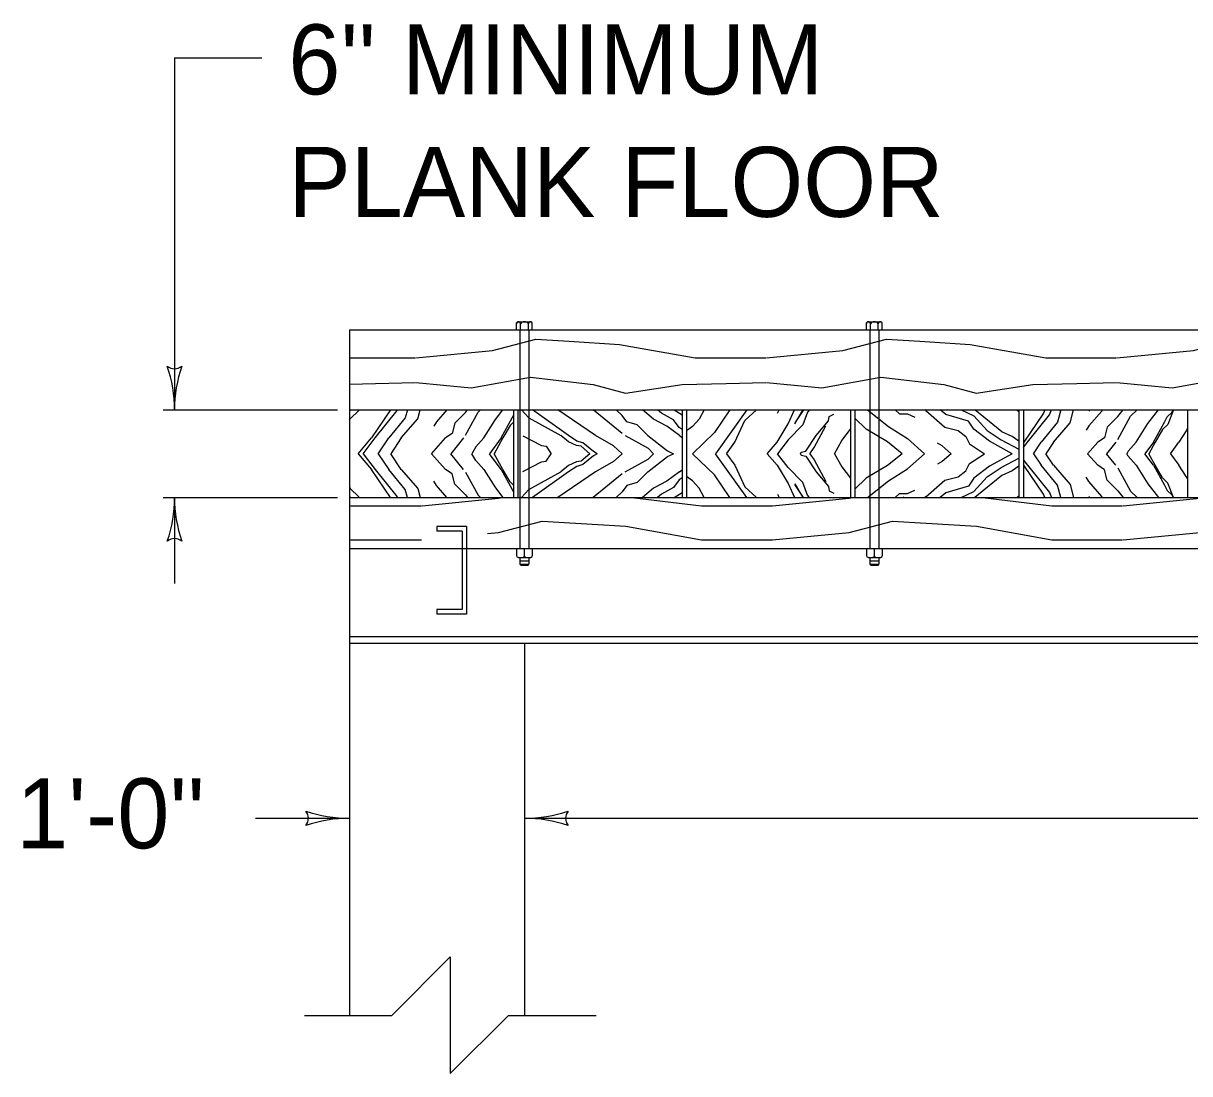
# Model space of a CAD drawing. Extents: x 999.4 to 1036.4, y 999.4 to 1022.5.
# Drawn here: x 1007.711 to 1011.045, y 1007.597 to 1010.598 of the extents above; entities that cross this region are included whole.
import ezdxf

# ---------------------------------------------------------------- set-up
doc = ezdxf.new("R2010")
doc.units = 0
doc.layers.add('Level 1', color=7, linetype='Continuous')

msp = doc.modelspace()

# ---------------------------------------------------------------- linework, layer by layer
at = {"layer": 'Level 1'}
for p, q in [((1008.1435, 1010.4997), (1008.1435, 1009.4935)), ((1008.1435, 1010.4997), (1008.3935, 1010.4997)), ((1009.1209, 1009.7422), (1009.1242, 1009.7455)), ((1009.1209, 1009.7227), (1009.1209, 1009.7422)), ((1009.1242, 1009.7455), (1009.1627, 1009.7455)), ((1009.1322, 1009.7227), (1009.1322, 1009.7398)), ((1009.1547, 1009.7227), (1009.1547, 1009.7398)), ((1009.166, 1009.7422), (1009.1627, 1009.7455)), ((1009.166, 1009.7227), (1009.166, 1009.7422)), ((1010.1209, 1009.7422), (1010.1242, 1009.7455)), ((1010.1209, 1009.7227), (1010.1209, 1009.7422)), ((1010.1242, 1009.7455), (1010.1627, 1009.7455)), ((1010.1322, 1009.7227), (1010.1322, 1009.7398)), ((1010.1547, 1009.7227), (1010.1547, 1009.7398)), ((1010.166, 1009.7422), (1010.1627, 1009.7455)), ((1010.166, 1009.7227), (1010.166, 1009.7422)), ((1008.6435, 1009.7227), (1021.6435, 1009.7227)), ((1008.6435, 1009.7227), (1008.6435, 1009.4935)), ((1009.1304, 1009.7227), (1009.1304, 1009.0977)), ((1009.1565, 1009.7227), (1009.1565, 1009.0977)), ((1010.1304, 1009.7227), (1010.1304, 1009.0977)), ((1010.1565, 1009.7227), (1010.1565, 1009.0977)), ((1008.1114, 1009.4935), (1008.6089, 1009.4935)), ((1008.6435, 1009.4935), (1021.6435, 1009.4935)), ((1008.6435, 1009.4935), (1008.6435, 1009.0977)), ((1009.1123, 1009.4935), (1009.1123, 1009.2435)), ((1009.125, 1009.4935), (1009.125, 1009.2435)), ((1009.5938, 1009.4935), (1009.5938, 1009.2435)), ((1009.6065, 1009.4935), (1009.6065, 1009.2435)), ((1010.0752, 1009.4935), (1010.0752, 1009.2435)), ((1010.0879, 1009.4935), (1010.0879, 1009.2435)), ((1010.5567, 1009.4935), (1010.5567, 1009.2435)), ((1010.5694, 1009.4935), (1010.5694, 1009.2435)), ((1011.0382, 1009.4935), (1011.0382, 1009.2435)), ((1008.1114, 1009.2435), (1008.6089, 1009.2435)), ((1008.1435, 1009.2435), (1008.1435, 1008.9978)), ((1008.6435, 1009.2435), (1021.6435, 1009.2435)), ((1008.9783, 1009.1601), (1008.8935, 1009.1601)), ((1008.8935, 1009.1601), (1008.8935, 1009.147)), ((1008.9783, 1009.1601), (1008.9783, 1008.9101)), ((1008.9652, 1009.147), (1008.8935, 1009.147)), ((1008.9652, 1009.147), (1008.9652, 1008.9231)), ((1008.6435, 1009.0977), (1021.6435, 1009.0977)), ((1008.6435, 1009.0977), (1008.6435, 1008.8268)), ((1009.1209, 1009.0977), (1009.1209, 1009.0752)), ((1009.1435, 1009.0752), (1009.1435, 1009.0977)), ((1009.166, 1009.0977), (1009.166, 1009.0752)), ((1010.1209, 1009.0977), (1010.1209, 1009.0752)), ((1010.1435, 1009.0752), (1010.1435, 1009.0977)), ((1010.166, 1009.0977), (1010.166, 1009.0752)), ((1009.1304, 1009.0714), (1009.1304, 1009.0524)), ((1009.1304, 1009.0627), (1009.1565, 1009.0627)), ((1009.1322, 1009.0714), (1009.1547, 1009.0714)), ((1009.1565, 1009.0714), (1009.1565, 1009.0524)), ((1010.1304, 1009.0714), (1010.1304, 1009.0524)), ((1010.1304, 1009.0627), (1010.1565, 1009.0627)), ((1010.1322, 1009.0714), (1010.1547, 1009.0714)), ((1010.1565, 1009.0714), (1010.1565, 1009.0524)), ((1009.1304, 1009.0524), (1009.133, 1009.0498)), ((1009.1304, 1009.0524), (1009.1565, 1009.0524)), ((1009.133, 1009.0498), (1009.1539, 1009.0498)), ((1009.1539, 1009.0498), (1009.1565, 1009.0524)), ((1010.1304, 1009.0524), (1010.133, 1009.0498)), ((1010.1304, 1009.0524), (1010.1565, 1009.0524)), ((1010.133, 1009.0498), (1010.1539, 1009.0498)), ((1010.1539, 1009.0498), (1010.1565, 1009.0524)), ((1008.9652, 1008.9231), (1008.8935, 1008.9231)), ((1008.8935, 1008.9231), (1008.8935, 1008.9101)), ((1008.9783, 1008.9101), (1008.8935, 1008.9101)), ((1008.6435, 1008.8459), (1021.6435, 1008.8459)), ((1008.6435, 1008.8268), (1021.6435, 1008.8268)), ((1008.6435, 1008.8268), (1008.6435, 1007.7638)), ((1009.1435, 1008.8268), (1009.1435, 1007.7638)), ((1008.3746, 1008.3268), (1008.6435, 1008.3268)), ((1009.1435, 1008.3268), (1014.4842, 1008.3268))]:
    msp.add_line(p, q, dxfattribs=at)
for points in [[(1008.8331, 1009.642), (1009.0519, 1009.6632), (1009.176, 1009.6952), (1009.2717, 1009.6898), (1009.4155, 1009.6807), (1009.6313, 1009.642), (1009.8331, 1009.642)], [(1009.8348, 1009.642), (1010.0537, 1009.6632), (1010.1777, 1009.6952), (1010.2734, 1009.6898), (1010.4172, 1009.6807), (1010.6331, 1009.642), (1010.8348, 1009.642)], [(1010.8366, 1009.642), (1011.0554, 1009.6632), (1011.1794, 1009.6952), (1011.2751, 1009.6898), (1011.4189, 1009.6807), (1011.6347, 1009.642), (1011.8366, 1009.642)], [(1008.6435, 1009.642), (1008.8314, 1009.642)], [(1008.6435, 1009.5674), (1008.7183, 1009.569), (1008.8314, 1009.572)], [(1008.8331, 1009.572), (1008.9914, 1009.5567), (1009.1607, 1009.5872), (1009.3399, 1009.5663), (1009.4324, 1009.5415), (1009.5947, 1009.5663), (1009.72, 1009.569), (1009.8331, 1009.572)], [(1009.8348, 1009.572), (1009.9932, 1009.5567), (1010.1624, 1009.5872), (1010.3417, 1009.5663), (1010.4342, 1009.5415), (1010.5965, 1009.5663), (1010.7217, 1009.569), (1010.8348, 1009.572)], [(1010.8366, 1009.572), (1010.9948, 1009.5567), (1011.1642, 1009.5872), (1011.3434, 1009.5663), (1011.4358, 1009.5415), (1011.5983, 1009.5663), (1011.7235, 1009.569), (1011.8366, 1009.572)], [(1008.6435, 1009.4917), (1008.6502, 1009.4935)], [(1008.6435, 1009.4648), (1008.6454, 1009.4684), (1008.6703, 1009.4917), (1008.6716, 1009.4935)], [(1008.7607, 1009.4935), (1008.7061, 1009.4134)], [(1008.7167, 1009.4134), (1008.7795, 1009.4917), (1008.7803, 1009.4935)], [(1008.8093, 1009.4935), (1008.8025, 1009.4705), (1008.7564, 1009.4134)], [(1008.7914, 1009.4134), (1008.8389, 1009.4684), (1008.8452, 1009.4935)], [(1008.9214, 1009.4935), (1008.8925, 1009.4599), (1008.8848, 1009.4472)], [(1008.9755, 1009.4863), (1008.981, 1009.4935)], [(1008.9755, 1009.4211), (1009.0111, 1009.4874), (1009.0176, 1009.4935)], [(1009.0275, 1009.4134), (1009.0609, 1009.4662), (1009.082, 1009.4935)], [(1009.1349, 1009.4935), (1009.1557, 1009.4705), (1009.2477, 1009.4201)], [(1009.2692, 1009.4201), (1009.1665, 1009.4935)], [(1009.3467, 1009.4201), (1009.2387, 1009.4935)], [(1009.4232, 1009.4263), (1009.3402, 1009.4935)], [(1009.4053, 1009.4935), (1009.4232, 1009.4773)], [(1009.5867, 1009.4201), (1009.5501, 1009.4475), (1009.5121, 1009.4667), (1009.4809, 1009.4935)], [(1009.5938, 1009.4379), (1009.586, 1009.4437), (1009.5692, 1009.4647), (1009.5353, 1009.4839), (1009.5237, 1009.4935)], [(1009.5717, 1009.4935), (1009.5938, 1009.4792)], [(1009.6572, 1009.4935), (1009.6429, 1009.4672), (1009.6238, 1009.446), (1009.6065, 1009.4339)], [(1009.7307, 1009.4935), (1009.687, 1009.4291), (1009.6238, 1009.3685)], [(1009.7792, 1009.4935), (1009.6899, 1009.3685)], [(1009.7212, 1009.3685), (1009.7445, 1009.4017), (1009.7732, 1009.4629), (1009.807, 1009.4935)], [(1009.8657, 1009.4018), (1009.8974, 1009.4538), (1009.9154, 1009.4935)], [(1009.8663, 1009.4846), (1009.871, 1009.4935)], [(1009.9579, 1009.4935), (1009.9528, 1009.4872), (1009.939, 1009.4511), (1009.8974, 1009.4079), (1009.8666, 1009.3685)], [(1009.9163, 1009.4538), (1009.9393, 1009.4935)], [(1009.9406, 1009.4935), (1009.9163, 1009.4566)], [(1010.1242, 1009.4935), (1010.1834, 1009.4462), (1010.2383, 1009.4118), (1010.2864, 1009.3685)], [(1010.2032, 1009.4935), (1010.2151, 1009.4827), (1010.2383, 1009.4827), (1010.2595, 1009.4731)], [(1010.2278, 1009.4923), (1010.2261, 1009.4935)], [(1010.2903, 1009.4918), (1010.2878, 1009.4935)], [(1010.5377, 1009.3685), (1010.4722, 1009.4042), (1010.4277, 1009.4386), (1010.4129, 1009.4616), (1010.3474, 1009.4807), (1010.3316, 1009.4935)], [(1010.3912, 1009.4935), (1010.4277, 1009.4769), (1010.4658, 1009.4348), (1010.506, 1009.408), (1010.5567, 1009.3812)], [(1010.5567, 1009.4038), (1010.5377, 1009.4176), (1010.5081, 1009.4309), (1010.4309, 1009.4935)], [(1010.5503, 1009.4935), (1010.5567, 1009.4892)], [(1010.6307, 1009.4935), (1010.6264, 1009.484), (1010.5702, 1009.4016)], [(1010.5809, 1009.4016), (1010.6437, 1009.4798), (1010.6498, 1009.4935)], [(1010.6768, 1009.4935), (1010.6667, 1009.4587), (1010.6206, 1009.4016)], [(1010.6556, 1009.4016), (1010.7031, 1009.4566), (1010.7124, 1009.4935)], [(1010.6733, 1009.4935), (1010.6743, 1009.4912)], [(1010.7947, 1009.4935), (1010.7931, 1009.4904), (1010.7567, 1009.4481), (1010.749, 1009.4354)], [(1010.7592, 1009.4935), (1010.7567, 1009.4904)], [(1010.8397, 1009.4745), (1010.8543, 1009.4935)], [(1010.8397, 1009.4092), (1010.8752, 1009.4756), (1010.8944, 1009.4935)], [(1010.8917, 1009.4016), (1010.9251, 1009.4544), (1010.9553, 1009.4935)], [(1010.9407, 1009.4016), (1010.9729, 1009.4587), (1010.9806, 1009.4735), (1010.994, 1009.4862), (1010.9973, 1009.4935)], [(1010.9987, 1009.4935), (1010.9825, 1009.4523), (1010.9672, 1009.4375), (1010.9457, 1009.4016)], [(1008.9755, 1009.4863), (1008.9443, 1009.4557), (1008.9366, 1009.4261), (1008.9182, 1009.4134)], [(1009.0766, 1009.4134), (1009.1087, 1009.4705), (1009.1123, 1009.4772)], [(1009.4962, 1009.4201), (1009.4655, 1009.4513), (1009.4359, 1009.459), (1009.4232, 1009.4773)], [(1009.9328, 1009.3685), (1009.934, 1009.3732), (1009.9478, 1009.376), (1009.9768, 1009.4204), (1010.0121, 1009.4622), (1010.0146, 1009.4747), (1010.0272, 1009.4817)], [(1010.223, 1009.3685), (1010.1812, 1009.4022), (1010.12, 1009.4386), (1010.0879, 1009.4703)], [(1010.2903, 1009.4918), (1010.3453, 1009.4443), (1010.3833, 1009.4348), (1010.4045, 1009.4176), (1010.4151, 1009.3965), (1010.4583, 1009.3685)], [(1010.8397, 1009.4745), (1010.8084, 1009.4438), (1010.8007, 1009.4142), (1010.7824, 1009.4016)], [(1009.1123, 1009.4583), (1009.103, 1009.4493), (1009.0815, 1009.4134)], [(1009.9589, 1009.3685), (1009.9717, 1009.3857), (1010.0045, 1009.4482)], [(1010.0295, 1009.3685), (1010.0507, 1009.4058), (1010.0752, 1009.4386)], [(1011.0382, 1009.4402), (1011.0342, 1009.4333), (1011.0131, 1009.4016)], [(1008.6684, 1009.3685), (1008.7061, 1009.4134)], [(1008.6823, 1009.3685), (1008.7167, 1009.4134)], [(1008.7255, 1009.3685), (1008.7564, 1009.4134)], [(1008.7914, 1009.4134), (1008.7619, 1009.3685)], [(1008.8778, 1009.3685), (1008.9182, 1009.4134)], [(1008.9692, 1009.4134), (1008.9329, 1009.3685)], [(1009.0275, 1009.4134), (1009.0047, 1009.3878), (1008.9936, 1009.3685)], [(1009.0766, 1009.4134), (1009.0433, 1009.3685)], [(1009.0815, 1009.4134), (1009.0568, 1009.3685)], [(1009.1392, 1009.4195), (1009.1919, 1009.3922), (1009.2058, 1009.3897), (1009.2196, 1009.3685)], [(1009.3302, 1009.3685), (1009.3059, 1009.3897), (1009.292, 1009.3922), (1009.2697, 1009.4022), (1009.2477, 1009.4201)], [(1009.3512, 1009.3685), (1009.3407, 1009.3746), (1009.3101, 1009.3997), (1009.2934, 1009.4047), (1009.2692, 1009.4201)], [(1009.4227, 1009.3685), (1009.3977, 1009.3909), (1009.3467, 1009.4201)], [(1009.4309, 1009.4201), (1009.4973, 1009.3845), (1009.5122, 1009.3685)], [(1009.4962, 1009.4201), (1009.5522, 1009.3768), (1009.5697, 1009.3685)], [(1009.5867, 1009.4201), (1009.5938, 1009.4147)], [(1009.8376, 1009.3685), (1009.8657, 1009.4018)], [(1010.3627, 1009.3685), (1010.3368, 1009.3907), (1010.3242, 1009.3984)], [(1010.5694, 1009.4006), (1010.5702, 1009.4016)], [(1010.5694, 1009.3866), (1010.5809, 1009.4016)], [(1010.5978, 1009.3685), (1010.6206, 1009.4016)], [(1010.6556, 1009.4016), (1010.6338, 1009.3685)], [(1010.7526, 1009.3685), (1010.7824, 1009.4016)], [(1010.8334, 1009.4016), (1010.8067, 1009.3685)], [(1010.8917, 1009.4016), (1010.8688, 1009.376), (1010.8645, 1009.3685)], [(1010.9407, 1009.4016), (1010.9162, 1009.3685)], [(1010.9457, 1009.4016), (1010.9275, 1009.3685)], [(1010.9901, 1009.3685), (1011.0131, 1009.4016)], [(1008.6684, 1009.3685), (1008.7061, 1009.3236)], [(1008.6823, 1009.3685), (1008.7167, 1009.3236)], [(1008.7255, 1009.3685), (1008.7564, 1009.3236)], [(1008.7914, 1009.3236), (1008.7619, 1009.3685)], [(1008.8778, 1009.3685), (1008.9182, 1009.3236)], [(1008.9692, 1009.3236), (1008.9329, 1009.3685)], [(1009.0275, 1009.3236), (1009.0047, 1009.3492), (1008.9936, 1009.3685)], [(1009.0766, 1009.3236), (1009.0433, 1009.3685)], [(1009.0815, 1009.3236), (1009.0568, 1009.3685)], [(1009.1392, 1009.3175), (1009.1919, 1009.3448), (1009.2058, 1009.3473), (1009.2196, 1009.3685)], [(1009.3302, 1009.3685), (1009.3059, 1009.3473), (1009.292, 1009.3448), (1009.2697, 1009.3347), (1009.2477, 1009.3169)], [(1009.3512, 1009.3685), (1009.3407, 1009.3624), (1009.3101, 1009.3372), (1009.2934, 1009.3322), (1009.2692, 1009.3169)], [(1009.4227, 1009.3685), (1009.3977, 1009.3461), (1009.3467, 1009.3169)], [(1009.4309, 1009.3169), (1009.4973, 1009.3525), (1009.5122, 1009.3685)], [(1009.4962, 1009.3169), (1009.5522, 1009.3602), (1009.5697, 1009.3685)], [(1009.7307, 1009.2435), (1009.687, 1009.3079), (1009.6238, 1009.3685)], [(1009.7792, 1009.2435), (1009.6899, 1009.3685)], [(1009.7212, 1009.3685), (1009.7445, 1009.3353), (1009.7732, 1009.2741), (1009.807, 1009.2435)], [(1009.8376, 1009.3685), (1009.8657, 1009.3352)], [(1009.9579, 1009.2435), (1009.9528, 1009.2498), (1009.939, 1009.2859), (1009.8974, 1009.3291), (1009.8666, 1009.3685)], [(1009.9328, 1009.3685), (1009.934, 1009.3638), (1009.9478, 1009.361), (1009.9768, 1009.3166), (1010.0121, 1009.2748), (1010.0146, 1009.2623), (1010.0272, 1009.2553)], [(1009.9589, 1009.3685), (1009.9717, 1009.3513), (1010.0045, 1009.2887)], [(1010.0295, 1009.3685), (1010.0507, 1009.3312), (1010.0752, 1009.2984)], [(1010.223, 1009.3685), (1010.1812, 1009.3347), (1010.12, 1009.2984), (1010.0879, 1009.2667)], [(1010.1242, 1009.2435), (1010.1834, 1009.2908), (1010.2383, 1009.3252), (1010.2864, 1009.3685)], [(1010.2903, 1009.2452), (1010.3453, 1009.2927), (1010.3833, 1009.3022), (1010.4045, 1009.3194), (1010.4151, 1009.3405), (1010.4583, 1009.3685)], [(1010.3627, 1009.3685), (1010.3368, 1009.3462), (1010.3242, 1009.3386)], [(1010.5377, 1009.3685), (1010.4722, 1009.3328), (1010.4277, 1009.2984), (1010.4129, 1009.2754), (1010.3474, 1009.2563), (1010.3316, 1009.2435)], [(1010.5978, 1009.3685), (1010.6206, 1009.3354)], [(1010.6556, 1009.3354), (1010.6338, 1009.3685)], [(1010.7526, 1009.3685), (1010.7824, 1009.3354)], [(1010.8334, 1009.3354), (1010.8067, 1009.3685)], [(1010.8917, 1009.3354), (1010.8688, 1009.361), (1010.8645, 1009.3685)], [(1010.9407, 1009.3354), (1010.9162, 1009.3685)], [(1010.9457, 1009.3354), (1010.9275, 1009.3685)], [(1010.9901, 1009.3685), (1011.0131, 1009.3354)], [(1009.8657, 1009.3352), (1009.8974, 1009.2832), (1009.9154, 1009.2435)], [(1010.3912, 1009.2435), (1010.4277, 1009.2601), (1010.4658, 1009.3022), (1010.506, 1009.329), (1010.5567, 1009.3558)], [(1010.5567, 1009.3332), (1010.5377, 1009.3194), (1010.5081, 1009.3061), (1010.4309, 1009.2435)], [(1010.5694, 1009.3504), (1010.5809, 1009.3354)], [(1010.5694, 1009.3364), (1010.5702, 1009.3354)], [(1010.6307, 1009.2435), (1010.6264, 1009.253), (1010.5702, 1009.3354)], [(1010.5809, 1009.3354), (1010.6437, 1009.2572), (1010.6498, 1009.2435)], [(1010.6768, 1009.2435), (1010.6667, 1009.2783), (1010.6206, 1009.3354)], [(1010.6556, 1009.3354), (1010.7031, 1009.2804), (1010.7124, 1009.2435)], [(1010.8397, 1009.2625), (1010.8084, 1009.2932), (1010.8007, 1009.3227), (1010.7824, 1009.3354)], [(1010.8397, 1009.3277), (1010.8752, 1009.2614), (1010.8944, 1009.2435)], [(1010.8917, 1009.3354), (1010.9251, 1009.2826), (1010.9553, 1009.2435)], [(1010.9407, 1009.3354), (1010.9729, 1009.2783), (1010.9806, 1009.2635), (1010.994, 1009.2508), (1010.9973, 1009.2435)], [(1010.9987, 1009.2435), (1010.9825, 1009.2847), (1010.9672, 1009.2995), (1010.9457, 1009.3354)], [(1011.0382, 1009.2967), (1011.0342, 1009.3037), (1011.0131, 1009.3354)], [(1008.7607, 1009.2435), (1008.7061, 1009.3236)], [(1008.7167, 1009.3236), (1008.7795, 1009.2453), (1008.7803, 1009.2435)], [(1008.8093, 1009.2435), (1008.8025, 1009.2665), (1008.7564, 1009.3236)], [(1008.7914, 1009.3236), (1008.8389, 1009.2686), (1008.8452, 1009.2435)], [(1008.9755, 1009.2507), (1008.9443, 1009.2813), (1008.9366, 1009.3109), (1008.9182, 1009.3236)], [(1008.9755, 1009.3159), (1009.0111, 1009.2496), (1009.0176, 1009.2435)], [(1009.0275, 1009.3236), (1009.0609, 1009.2708), (1009.082, 1009.2435)], [(1009.0766, 1009.3236), (1009.1087, 1009.2665), (1009.1123, 1009.2597)], [(1009.1123, 1009.2787), (1009.103, 1009.2877), (1009.0815, 1009.3236)], [(1009.1349, 1009.2435), (1009.1557, 1009.2665), (1009.2477, 1009.3169)], [(1009.2692, 1009.3169), (1009.1665, 1009.2435)], [(1009.3467, 1009.3169), (1009.2387, 1009.2435)], [(1009.4232, 1009.3107), (1009.3402, 1009.2435)], [(1009.4962, 1009.3169), (1009.4655, 1009.2857), (1009.4359, 1009.278), (1009.4232, 1009.2597)], [(1009.5867, 1009.3169), (1009.5501, 1009.2895), (1009.5121, 1009.2703), (1009.4809, 1009.2435)], [(1009.5938, 1009.2991), (1009.586, 1009.2933), (1009.5692, 1009.2722), (1009.5353, 1009.2531), (1009.5237, 1009.2435)], [(1009.5867, 1009.3169), (1009.5938, 1009.3223)], [(1009.6572, 1009.2435), (1009.6429, 1009.2698), (1009.6238, 1009.291), (1009.6065, 1009.3031)], [(1010.7947, 1009.2435), (1010.7931, 1009.2466), (1010.7567, 1009.2889), (1010.749, 1009.3016)], [(1008.6435, 1009.2722), (1008.6454, 1009.2686), (1008.6703, 1009.2453), (1008.6716, 1009.2435)], [(1008.9214, 1009.2435), (1008.8925, 1009.2771), (1008.8848, 1009.2897)], [(1009.4053, 1009.2435), (1009.4232, 1009.2597)], [(1009.9163, 1009.2832), (1009.9393, 1009.2435)], [(1009.9406, 1009.2435), (1009.9163, 1009.2804)], [(1010.2032, 1009.2435), (1010.2151, 1009.2543), (1010.2383, 1009.2543), (1010.2595, 1009.2639)], [(1010.8397, 1009.2625), (1010.8543, 1009.2435)], [(1008.6435, 1009.2453), (1008.6502, 1009.2435)], [(1008.851, 1009.2197), (1009.0698, 1009.2411), (1009.0793, 1009.2435)], [(1008.9755, 1009.2507), (1008.981, 1009.2435)], [(1009.4508, 1009.2435), (1009.6492, 1009.2197), (1009.851, 1009.2197)], [(1009.5717, 1009.2435), (1009.5938, 1009.2578)], [(1009.8528, 1009.2197), (1010.0716, 1009.2411), (1010.081, 1009.2435)], [(1009.8663, 1009.2524), (1009.871, 1009.2435)], [(1010.2278, 1009.2447), (1010.2261, 1009.2435)], [(1010.2903, 1009.2452), (1010.2878, 1009.2435)], [(1010.4525, 1009.2435), (1010.6509, 1009.2197), (1010.8528, 1009.2197)], [(1010.5503, 1009.2435), (1010.5567, 1009.2477)], [(1010.7592, 1009.2435), (1010.7567, 1009.2466)], [(1010.8545, 1009.2197), (1011.0733, 1009.2411), (1011.0827, 1009.2435)], [(1008.6435, 1009.2202), (1008.6475, 1009.2197), (1008.8492, 1009.2197)], [(1009.038, 1009.1405), (1009.0698, 1009.1436), (1009.1938, 1009.1755), (1009.2896, 1009.1702), (1009.4334, 1009.1611), (1009.6492, 1009.1223), (1009.851, 1009.1223)], [(1009.8528, 1009.1223), (1010.0716, 1009.1436), (1010.1956, 1009.1755), (1010.2912, 1009.1702), (1010.4351, 1009.1611), (1010.6509, 1009.1223), (1010.8528, 1009.1223)], [(1010.8545, 1009.1223), (1011.0733, 1009.1436), (1011.1973, 1009.1755), (1011.293, 1009.1702), (1011.4368, 1009.1611), (1011.6527, 1009.1223), (1011.8545, 1009.1223)], [(1008.6435, 1009.1231), (1008.6475, 1009.1223), (1008.8492, 1009.1223)], [(1008.5147, 1007.7638), (1008.7647, 1007.7638), (1008.9314, 1007.9305), (1008.9314, 1007.5972), (1009.0981, 1007.7638), (1009.3481, 1007.7638)]]:
    msp.add_lwpolyline(points, dxfattribs=at)
for centre, radius, start, end in [((1009.1265, 1009.7398), 0.00564, 0, 180), ((1009.1434, 1009.7314), 0.0141, 36.7993, 143.2007), ((1009.1603, 1009.7398), 0.00564, 0, 180), ((1010.1265, 1009.7398), 0.00564, 0, 180), ((1010.1434, 1009.7314), 0.0141, 36.7993, 143.2007), ((1010.1603, 1009.7398), 0.00564, 0, 180), ((1008.1435, 1009.6422), 0.0313, 228.7746, 310.8913), ((1007.7526, 1009.4935), 0.3909, 0, 18.6688), ((1008.5344, 1009.4935), 0.3909, 161.3472, 179.9939), ((1007.7526, 1009.4935), 0.3909, 359.9878, 0), ((1007.7526, 1009.2435), 0.3909, 341.3472, 359.9939), ((1008.5344, 1009.2435), 0.3909, 179.9878, 180), ((1008.5344, 1009.2435), 0.3909, 180, 198.6688), ((1008.1435, 1009.0948), 0.0313, 48.7746, 130.8913), ((1009.1322, 1009.0903), 0.0189, 233.4051, 306.5949), ((1009.1547, 1009.0903), 0.0189, 233.4051, 306.5949), ((1010.1322, 1009.0903), 0.0189, 233.4051, 306.5949), ((1010.1547, 1009.0903), 0.0189, 233.4051, 306.5949), ((1008.4948, 1008.3269), 0.0313, 318.7746, 40.8913), ((1008.6435, 1007.9359), 0.3909, 90, 108.6688), ((1008.6435, 1008.7178), 0.3909, 251.3472, 269.9939), ((1008.6435, 1007.9359), 0.3909, 89.9878, 90), ((1009.1435, 1008.7178), 0.3909, 269.9878, 270), ((1009.1435, 1008.7178), 0.3909, 270, 288.6688), ((1009.1435, 1007.9359), 0.3909, 71.3472, 89.9939), ((1009.2922, 1008.3268), 0.0313, 138.7746, 220.8913)]:
    msp.add_arc(centre, radius, start, end, dxfattribs=at)

# ---------------------------------------------------------------- texts
for s, p in [("6'' MINIMUM", (1008.4688, 1010.395)), ('PLANK FLOOR', (1008.4688, 1010.045)), ("1'-0''", (1007.6911, 1008.241))]:
    msp.add_text(s, height=0.2, dxfattribs=at).set_placement(p)

doc.saveas('drawing.dxf')
